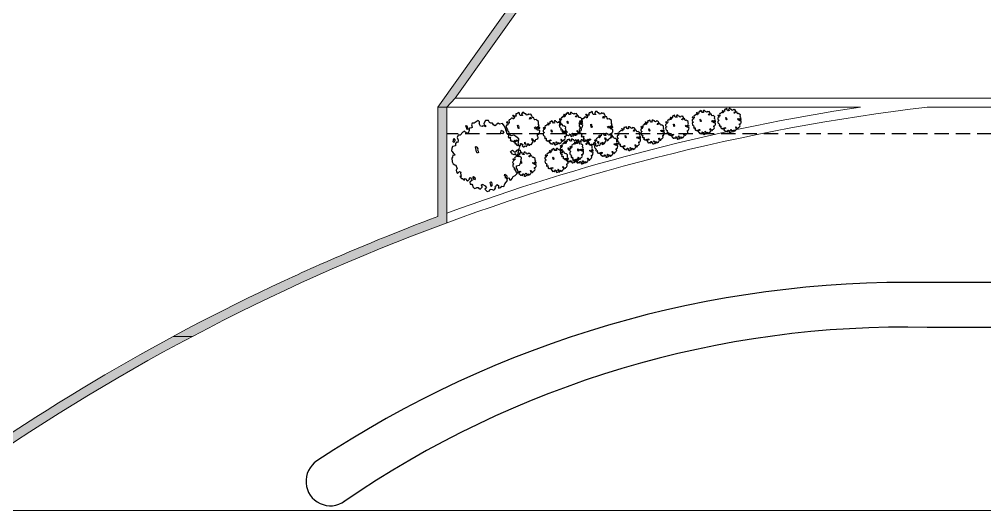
# Model space of a CAD drawing. Header units: millimetres. Extents: x 1191 to 1487, y 976 to 1230.
# Drawn here: x 1221.23 to 1242.78, y 1145.29 to 1156.24 of the extents above; entities that cross this region are included whole.
import ezdxf

# ---------------------------------------------------------------- set-up
doc = ezdxf.new("R2010")
doc.units = ezdxf.units.MM
doc.header["$LTSCALE"] = 0.05
doc.linetypes.add('DASHED2', pattern=[9.525, 6.35, -3.175])
doc.layers.add('ARBOLES', color=86, linetype='Continuous', lineweight=30)
doc.layers.add('muros', color=5, linetype='Continuous', lineweight=20)
doc.layers.add('muros delgado', color=7, linetype='Continuous')
doc.layers.add('Proyecciones', color=7, linetype='DASHED2')

# ---------------------------------------------------------------- blocks, each defined once
blk = doc.blocks.new('SIMPLÓNGRAN')
for p, q in [((-1.849, 2.439), (-1.572, 2.631)), ((-1.585, 2.79), (-1.461, 2.89)), ((-1.584, 2.72), (-1.585, 2.79)), ((-1.572, 2.631), (-1.584, 2.72)), ((-1.461, 2.89), (-1.294, 2.954)), ((-1.294, 2.954), (-1.27, 2.707)), ((-1.27, 2.707), (-1.116, 2.682)), ((-1.116, 2.682), (-1.104, 2.795)), ((-1.104, 2.795), (-0.889, 2.99)), ((-0.965, 3.068), (-0.751, 3.133)), ((-0.889, 2.99), (-0.965, 3.068)), ((-0.751, 3.133), (-0.657, 3.065)), ((-0.657, 3.065), (-0.569, 3.099)), ((-0.569, 3.099), (-0.438, 3.097)), ((-0.438, 3.097), (-0.506, 2.979)), ((-0.506, 2.979), (-0.481, 2.933)), ((-0.481, 2.933), (-0.165, 3.005)), ((-0.142, 2.758), (-0.192, 2.696)), ((-0.192, 2.696), (-0.162, 2.594)), ((-0.165, 3.005), (-0.142, 2.758)), ((-0.162, 2.594), (0.047, 2.645)), ((0.047, 2.645), (0.107, 2.688)), ((0.055, 2.944), (0.169, 3.086)), ((0.107, 2.688), (0.055, 2.944)), ((0.169, 3.086), (0.297, 3)), ((0.297, 3), (0.404, 3.021)), ((0.404, 3.021), (0.486, 3.134)), ((0.486, 3.134), (0.705, 3.167)), ((0.705, 3.167), (0.819, 3.038)), ((0.819, 3.038), (0.816, 2.978)), ((0.816, 2.978), (0.915, 2.9)), ((0.915, 2.9), (1.036, 2.94)), ((1.036, 2.94), (1.172, 2.929)), ((1.155, 2.602), (1.048, 2.581)), ((1.199, 2.696), (1.155, 2.602)), ((1.172, 2.929), (1.199, 2.696)), ((1.512, 2.683), (1.796, 2.726)), ((1.558, 2.507), (1.512, 2.683)), ((1.796, 2.726), (1.921, 2.58)), ((-2.595, 1.682), (-2.456, 1.755)), ((-2.575, 1.869), (-2.513, 2.043)), ((-2.453, 1.816), (-2.575, 1.869)), ((-2.513, 2.043), (-2.511, 2.15)), ((-2.511, 2.15), (-2.286, 2.374)), ((-2.456, 1.755), (-2.453, 1.816)), ((-2.286, 2.374), (-2.111, 2.49)), ((-2.111, 2.49), (-1.943, 2.484)), ((-1.943, 2.484), (-1.849, 2.439)), ((0.06, 2.486), (0, 2.42)), ((0, 2.42), (0.015, 2.369)), ((0.015, 2.369), (0.174, 2.358)), ((0.255, 2.542), (0.06, 2.486)), ((0.174, 2.358), (0.252, 2.434)), ((0.252, 2.434), (0.255, 2.542)), ((1.048, 2.581), (1.017, 2.482)), ((1.017, 2.482), (1.125, 2.456)), ((1.125, 2.456), (1.34, 2.428)), ((1.34, 2.428), (1.558, 2.507)), ((1.638, 2.018), (1.542, 1.909)), ((1.542, 1.909), (1.547, 1.853)), ((1.547, 1.853), (1.622, 1.845)), ((1.622, 1.845), (1.742, 1.955)), ((1.821, 2.162), (1.638, 2.018)), ((1.742, 1.955), (1.851, 2.083)), ((1.851, 2.083), (1.821, 2.162)), ((1.921, 2.58), (1.887, 2.397)), ((1.887, 2.397), (2.061, 2.335)), ((2.061, 2.335), (2.206, 2.305)), ((2.142, 2.001), (2.125, 1.921)), ((2.125, 1.921), (2.151, 1.805)), ((2.146, 1.791), (2.129, 1.734)), ((2.129, 1.734), (2.302, 1.696)), ((2.194, 1.992), (2.142, 2.001)), ((2.151, 1.805), (2.146, 1.791)), ((2.227, 2.175), (2.194, 1.992)), ((2.206, 2.305), (2.227, 2.175)), ((2.302, 1.696), (2.407, 1.833)), ((2.407, 1.833), (2.41, 1.894)), ((2.41, 1.894), (2.514, 1.831)), ((2.514, 1.831), (2.577, 1.734)), ((2.577, 1.734), (2.561, 1.584)), ((-3.266, 0.894), (-3.363, 0.607)), ((-3.172, 0.896), (-3.266, 0.894)), ((-3.162, 0.854), (-3.172, 0.896)), ((-3.044, 1.258), (-3.02, 1.435)), ((-2.967, 1.156), (-3.044, 1.258)), ((-3.02, 1.435), (-2.911, 1.634)), ((-3, 0.904), (-2.877, 1.074)), ((-2.997, 0.74), (-3, 0.904)), ((-2.877, 1.074), (-2.967, 1.156)), ((-2.911, 1.634), (-2.841, 1.635)), ((-2.841, 1.635), (-2.624, 1.714)), ((-2.624, 1.714), (-2.595, 1.682)), ((2.701, 0.891), (2.544, 0.786)), ((2.561, 1.584), (2.745, 1.504)), ((2.745, 1.504), (2.693, 1.265)), ((2.693, 1.265), (2.701, 0.891)), ((-3.363, 0.607), (-3.233, 0.652)), ((-3.233, 0.652), (-3.187, 0.699)), ((-3.233, 0.157), (-3.19, 0.368)), ((-3.095, 0.029), (-3.233, 0.157)), ((-3.19, 0.368), (-2.992, 0.507)), ((-3.187, 0.699), (-3.162, 0.854)), ((-3.055, -0.316), (-3.095, 0.029)), ((-2.888, 0.691), (-2.997, 0.74)), ((-2.992, 0.507), (-2.888, 0.691)), ((-1.043, 0.411), (-1.364, 0.101)), ((-1.364, 0.101), (-1.353, 0.036)), ((-1.353, 0.036), (-1.265, 0.047)), ((-1.265, 0.047), (-1.112, 0.115)), ((-1.112, 0.115), (-1.072, 0.219)), ((-1.072, 0.219), (-0.947, 0.273)), ((-0.983, 0.454), (-1.043, 0.411)), ((-0.909, 0.469), (-0.983, 0.454)), ((-0.947, 0.273), (-0.86, 0.354)), ((-0.86, 0.354), (-0.909, 0.469)), ((2.229, 0.667), (2.189, 0.564)), ((2.189, 0.564), (2.278, 0.552)), ((2.34, 0.702), (2.229, 0.667)), ((2.278, 0.552), (2.399, 0.568)), ((2.427, 0.807), (2.34, 0.702)), ((2.399, 0.568), (2.509, 0.696)), ((2.509, 0.696), (2.427, 0.807)), ((2.544, 0.786), (2.683, 0.588)), ((2.683, 0.588), (2.816, 0.74)), ((2.816, 0.74), (2.915, 0.686)), ((2.947, 0.49), (2.904, 0.279)), ((2.904, 0.279), (3.001, 0.118)), ((2.915, 0.686), (2.947, 0.49)), ((3.001, 0.118), (3.033, -0.101)), ((-2.952, -0.804), (-3.165, -0.915)), ((-3.089, -0.97), (-2.868, -0.83)), ((-3.03, -0.385), (-3.055, -0.316)), ((-2.997, -0.45), (-3.03, -0.385)), ((-2.721, -0.435), (-2.997, -0.45)), ((-2.907, -0.733), (-2.952, -0.804)), ((-2.818, -0.768), (-2.907, -0.733)), ((-2.868, -0.83), (-2.818, -0.768)), ((-2.755, -0.865), (-2.682, -0.756)), ((-2.622, -0.512), (-2.721, -0.435)), ((-2.682, -0.756), (-2.622, -0.512)), ((2.755, -0.424), (2.6, -0.646)), ((2.6, -0.646), (2.681, -0.733)), ((2.681, -0.733), (2.773, -0.862)), ((2.835, -0.464), (2.755, -0.424)), ((3.009, -0.302), (2.835, -0.464)), ((3.033, -0.101), (3.009, -0.302)), ((-3.165, -0.915), (-3.164, -0.962)), ((-3.164, -0.962), (-3.089, -0.97)), ((-2.846, -1.455), (-2.793, -1.286)), ((-2.699, -1.555), (-2.846, -1.455)), ((-2.793, -1.286), (-2.724, -1.261)), ((-2.772, -0.968), (-2.755, -0.865)), ((-2.657, -1.073), (-2.772, -0.968)), ((-2.724, -1.261), (-2.609, -1.142)), ((-2.542, -1.967), (-2.699, -1.555)), ((-2.609, -1.142), (-2.657, -1.073)), ((-2.071, -1.673), (-2.307, -1.785)), ((-1.949, -1.726), (-2.071, -1.673)), ((1.689, -1.29), (1.41, -1.389)), ((1.41, -1.389), (1.503, -1.588)), ((1.503, -1.588), (1.708, -1.551)), ((1.853, -1.333), (1.689, -1.29)), ((1.708, -1.551), (1.831, -1.628)), ((1.831, -1.628), (1.83, -1.828)), ((1.907, -1.458), (1.853, -1.333)), ((2.176, -1.364), (1.907, -1.458)), ((2.051, -1.665), (2.011, -1.792)), ((2.116, -1.655), (2.051, -1.665)), ((2.223, -1.657), (2.116, -1.655)), ((2.279, -1.404), (2.176, -1.364)), ((2.18, -1.845), (2.223, -1.657)), ((2.36, -1.491), (2.279, -1.404)), ((2.538, -1.492), (2.36, -1.491)), ((2.722, -1.148), (2.538, -1.492)), ((2.756, -0.988), (2.722, -1.148)), ((2.773, -0.862), (2.756, -0.988)), ((-2.379, -1.917), (-2.542, -1.967)), ((-2.311, -1.846), (-2.379, -1.917)), ((-2.307, -1.785), (-2.311, -1.846)), ((-2.016, -2.339), (-1.976, -2.035)), ((-1.789, -2.503), (-2.016, -2.339)), ((-1.976, -2.035), (-1.884, -1.963)), ((-1.91, -1.824), (-1.949, -1.726)), ((-1.727, -1.881), (-1.91, -1.824)), ((-1.884, -1.963), (-1.748, -1.974)), ((-1.628, -2.406), (-1.789, -2.503)), ((-1.748, -1.974), (-1.689, -1.885)), ((-1.689, -1.885), (-1.727, -1.881)), ((-1.478, -2.422), (-1.628, -2.406)), ((-1.359, -2.513), (-1.478, -2.422)), ((-1.193, -2.449), (-1.359, -2.513)), ((-1.053, -2.446), (-1.193, -2.449)), ((-0.985, -2.575), (-1.053, -2.446)), ((-1.002, -2.655), (-0.985, -2.575)), ((-0.321, -2.357), (-0.337, -2.483)), ((-0.337, -2.483), (-0.249, -2.449)), ((-0.241, -2.15), (-0.321, -2.357)), ((-0.249, -2.449), (-0.174, -2.48)), ((-0.193, -2.219), (-0.241, -2.15)), ((-0.071, -2.249), (-0.193, -2.219)), ((-0.174, -2.48), (-0.081, -2.455)), ((-0.081, -2.455), (-0.071, -2.249)), ((0.435, -2.584), (0.256, -2.761)), ((0.644, -2.557), (0.435, -2.584)), ((0.802, -2.745), (0.644, -2.557)), ((1.552, -2.422), (1.367, -2.72)), ((1.597, -2.328), (1.552, -2.422)), ((1.666, -2.303), (1.597, -2.328)), ((1.874, -2.182), (1.666, -2.303)), ((1.83, -1.828), (1.893, -1.972)), ((1.893, -1.972), (1.874, -2.182)), ((2.011, -1.792), (1.958, -1.938)), ((1.958, -1.938), (2.043, -1.988)), ((2.043, -1.988), (2.18, -1.845)), ((-0.962, -2.799), (-1.002, -2.655)), ((-0.784, -2.8), (-0.962, -2.799)), ((-0.617, -3.007), (-0.784, -2.8)), ((-0.38, -2.918), (-0.617, -3.007)), ((-0.131, -2.787), (-0.38, -2.918)), ((0.062, -2.638), (-0.131, -2.787)), ((0.129, -2.721), (0.062, -2.638)), ((0.256, -2.761), (0.129, -2.721)), ((1.035, -2.74), (0.802, -2.745)), ((1.367, -2.72), (1.035, -2.74))]:
    blk.add_line(p, q)
blk = doc.blocks.new('SIMPLGRAN')
blk.add_blockref('SIMPLÓNGRAN', (-803.486, 577.111))
blk = doc.blocks.new('planta arbre')
at = {"xscale": 0.5, "yscale": 0.5, "zscale": 0.5}
blk.add_blockref('SIMPLGRAN', (587.091, -151.752), dxfattribs=at)
blk = doc.blocks.new('A$C09E9406F')
at = {"layer": 'ARBOLES'}
blk.add_blockref('planta arbre', (-183.667, -135.3), dxfattribs=at)

msp = doc.modelspace()

# ---------------------------------------------------------------- hatches: boundary and pattern name
at = {"layer": 'muros'}
for points in [[(1234.144, 1158.948), (1233.981, 1159.064), (1230.576, 1154.286), (1230.776, 1154.286), (1230.964, 1154.486)], [(1230.776, 1154.286), (1230.576, 1154.286), (1230.576, 1151.845, 0.015044), (1227.943, 1150.773, 0.004648), (1227.143, 1150.41, 0.01462), (1224.673, 1149.172), (1225.098, 1149.172, -0.033075), (1230.776, 1151.706), (1230.776, 1151.919)], [(1225.098, 1149.172), (1224.673, 1149.172, 0.036388), (1218.877, 1145.486), (1218.944, 1145.286, -0.038735)]]:
    msp.add_hatch(color=256, dxfattribs=at).paths.add_polyline_path(points)

# ---------------------------------------------------------------- linework, layer by layer
at = {"layer": 'muros', "extrusion": (0, 0, -1)}
for p, q in [((1230.964, 1154.486), (1238.745, 1165.406)), ((1230.576, 1154.286), (1233.981, 1159.064))]:
    msp.add_line(p, q, dxfattribs=at)
at = {"layer": 'muros'}
for p, q in [((1230.776, 1154.286), (1230.964, 1154.486)), ((1253.669, 1154.486), (1230.964, 1154.486)), ((1230.576, 1154.286), (1230.576, 1151.845)), ((1230.776, 1154.286), (1230.576, 1154.286)), ((1240.004, 1154.286), (1230.776, 1154.286)), ((1230.776, 1154.286), (1230.776, 1151.919)), ((1245.298, 1154.286), (1241.499, 1154.286)), ((1230.776, 1151.919), (1230.776, 1151.706)), ((1225.098, 1149.172), (1224.673, 1149.172)), ((1190.535, 1145.286), (1310.035, 1145.286)), ((1218.944, 1145.286), (1242.606, 1145.286)), ((1242.606, 1145.286), (1244.372, 1145.286))]:
    msp.add_line(p, q, dxfattribs=at)
for centre, radius, start, end in [((1247.068, 1107.566), 47.05, 96.7973, 126.7085), ((1247.07, 1107.562), 47.255, 98.5989, 110.1695), ((1247.07, 1107.562), 47.255, 110.4281, 113.8756), ((1247.07, 1107.562), 47.255, 113.8756, 114.9409), ((1247.07, 1107.562), 47.255, 114.9409, 126.6273)]:
    msp.add_arc(centre, radius, start, end, dxfattribs=at)
at = {"layer": 'muros delgado'}
for p, q in [((1244.219, 1150.373), (1241.499, 1150.373)), ((1244.254, 1149.373), (1241.499, 1149.373))]:
    msp.add_line(p, q, dxfattribs=at)
for centre, radius, start, end in [((1241.065, 1126.553), 23.824, 88.9568, 123.6126), ((1241.008, 1127.271), 22.108, 88.7282, 124.5199), ((1228.178, 1145.94), 0.545, 123.6126, 305.3835)]:
    msp.add_arc(centre, radius, start, end, dxfattribs=at)
at = {"layer": 'Proyecciones'}
msp.add_line((1253.41, 1153.691), (1230.776, 1153.691), dxfattribs=at)

# ---------------------------------------------------------------- block references
at = {"extrusion": (0, 0, -1), "rotation": 215.4673878184584}
for p, xscale, yscale, zscale in [((-1237.016, 1154.362), 0.1683186568148692, 0.1683186568148692, 0.1683186568148692), ((-1231.46, 1154.319), 0.5, 0.5, 0.5), ((-1232.377, 1154.323), 0.2419874200453314, 0.2419874200453314, 0.2419874200453314), ((-1233.478, 1154.277), 0.1683186568148692, 0.1683186568148692, 0.1683186568148692), ((-1234.008, 1154.344), 0.2419874200453314, 0.2419874200453314, 0.2419874200453314), ((-1235.851, 1154.214), 0.1683186568148692, 0.1683186568148692, 0.1683186568148692), ((-1236.444, 1154.32), 0.1683186568148692, 0.1683186568148692, 0.1683186568148692), ((-1233.118, 1154.087), 0.1683186568148692, 0.1683186568148692, 0.1683186568148692), ((-1234.77, 1153.96), 0.1683186568148692, 0.1683186568148692, 0.1683186568148692), ((-1235.3, 1154.108), 0.1683186568148692, 0.1683186568148692, 0.1683186568148692), ((-1234.262, 1153.811), 0.1683186568148692, 0.1683186568148692, 0.1683186568148692), ((-1233.499, 1153.684), 0.1683186568148692, 0.1683186568148692, 0.1683186568148692), ((-1233.711, 1153.663), 0.1683186568148692, 0.1683186568148692, 0.1683186568148692), ((-1232.44, 1153.388), 0.1683186568148692, 0.1683186568148692, 0.1683186568148692), ((-1233.16, 1153.473), 0.1683186568148692, 0.1683186568148692, 0.1683186568148692)]:
    msp.add_blockref('A$C09E9406F', p, dxfattribs=dict(at, xscale=xscale, yscale=yscale, zscale=zscale))

doc.saveas('drawing.dxf')
